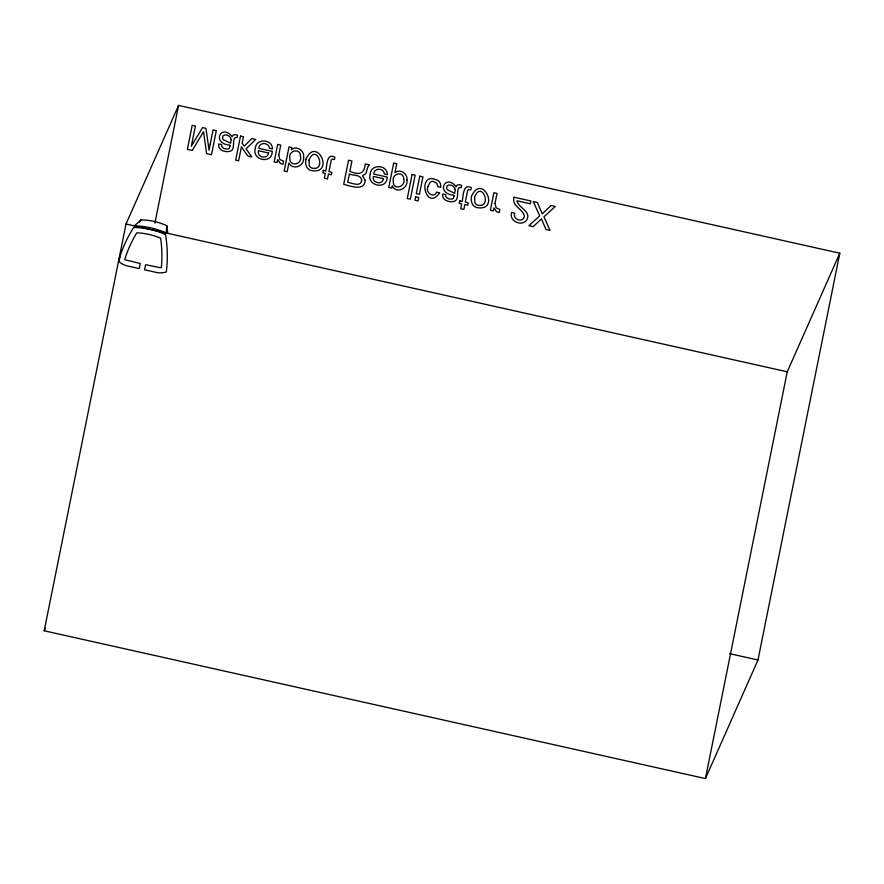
<?xml version="1.0" encoding="UTF-8"?>
<svg xmlns="http://www.w3.org/2000/svg" width="884" height="884" viewBox="0 0 884 884"><rect width="100%" height="100%" fill="white"/><g stroke="black" fill="none" stroke-linecap="round" stroke-linejoin="round"><path stroke-width="1.33" d="M166.778 225.674L166.214 233.022A74.565 70.709 23.9 0 0 134.346 225.895L140.954 219.906L145.374 220.094A60.388 57.272 23.9 0 1 166.778 225.674A113.793 107.914 23.9 0 1 167.761 233.243M44.2 630.789L126.014 224.006L178.568 105.417L839.8 253.211L757.986 659.994L705.432 778.583L44.2 630.789L45.316 628.27M154.921 223L178.568 105.417M705.432 778.583L787.246 371.799L839.8 253.211M126.014 224.006L787.246 371.799M729.709 653.674L757.986 659.994M119.218 259.708A140.479 133.219 23.9 0 1 119.904 257.332M139.628 222.039A113.793 107.914 23.9 0 1 140.954 219.906M403.734 178.701C406.342 187.176 392.584 190.922 393.303 181.165C391.513 173.584 403.303 170.612 403.734 178.701M230.006 145.738L229.442 148.147L228.426 148.855C225.608 149.54 221.011 148.258 221.586 144.589L218.713 143.948C217.342 150.402 226.437 153.153 231.155 150.833C235.774 148.291 231.111 135.981 237.133 137.528L237.575 135.34L235.509 134.578L232.978 135.142L232.127 136.644C221.099 122.953 211.342 143.76 229.586 145.042L230.006 145.738M454.056 195.817L453.492 198.226L452.475 198.922C449.647 199.607 445.061 198.325 445.624 194.668L442.751 194.027C441.381 200.48 450.475 203.221 455.194 200.911C459.824 198.37 455.161 186.049 461.183 187.596L461.614 185.419L459.547 184.645L457.028 185.22L456.166 186.723C445.138 173.021 435.381 193.839 453.636 195.121L454.056 195.817M278.725 155.175L279.874 159.529L283.62 161.131L283.002 164.236L280.327 163.396L277.675 159.562L277.068 162.59L274.139 161.938L277.675 144.39L280.747 145.087L278.725 155.175M494.985 203.508L496.134 207.862L499.88 209.464L499.25 212.569L496.587 211.729L493.935 207.895L493.327 210.922L490.399 210.27L493.924 192.723L497.007 193.419L494.985 203.508M514.09 197.231C511.062 206.58 523.814 208.845 524.334 216.635C522.93 223.32 512.179 219.387 514.775 213.199L511.648 212.503C508.609 221.055 521.947 227.022 526.709 219.972C531.837 211.298 518.256 208.016 516.963 200.79L530.356 203.773L530.908 200.988L514.09 197.231M231.21 139.539L230.647 143.208L223.42 139.716L222.558 138.479L222.967 135.849C225.752 133.329 230.801 136.081 231.21 139.539M455.26 189.607L454.685 193.287L447.47 189.784L446.608 188.546L447.017 185.927C449.79 183.408 454.84 186.159 455.26 189.607M308.969 160.203L309.256 165.474A4.298 4.077 23.9 0 0 311.654 168.026C327.721 171.993 316.129 142.026 308.969 160.203M365.092 180.237C365.092 191.751 349.677 185.861 343.699 184.292L348.539 160.236L351.942 160.998L349.876 171.308C358.926 175.363 364.462 174.093 365.247 163.971L369.424 164.899L367.921 166.667L365.888 173.618L362.539 175.717L365.092 180.237M474.564 197.209L474.852 202.48A4.298 4.077 23.9 0 0 477.249 205.044C493.316 209.011 481.725 179.032 474.564 197.209M300.461 155.915C302.969 164.755 289.245 167.341 289.819 158.137C288.195 150.413 300.438 147.617 300.461 155.915M161.551 265.2L161.308 267.587L159.971 267.642L145.584 264.692L144.567 269.775L153.86 271.852A20.376 19.326 23.9 0 0 166.325 271.974A140.479 133.219 23.9 0 0 165.518 234.603A74.565 70.709 23.9 0 0 133.639 227.486A140.479 133.219 23.9 0 0 118.511 261.288A20.376 19.326 23.9 0 0 129.959 266.504L139.252 268.581L140.28 263.498L125.992 260.04L124.788 259.421L125.495 257.145A135.02 128.047 23.9 0 1 135.197 235.442L136.777 232.835L138.865 232.923A69.096 65.526 23.9 0 1 158.645 237.354L160.59 238.161L161.032 241.222A135.02 128.047 23.9 0 1 161.551 265.2M427.966 186.612C424.85 192.392 433.911 198.889 436.696 192.104L439.691 192.778C425.248 213.398 415.922 168.678 438.287 180.712A6.453 6.122 23.9 0 1 440.497 184.115L440.784 187.342L437.79 186.668L436.862 183.253L432.862 181.297A3.879 3.68 23.9 0 0 430.022 182.435L427.966 186.612M361.666 180.049C361.401 187.518 351.534 182.988 347.677 182.248L349.324 174.026C352.904 175.706 361.213 174.457 361.666 180.049M255.365 148.225C251.332 160.247 272.283 164.744 272.228 151.363L258.791 148.357C259.045 141.716 269.079 142.213 269.41 148.302L272.438 148.976C272.592 138.976 256.029 137.959 255.365 148.225M370.308 173.916C366.274 185.938 387.225 190.436 387.17 177.043L373.733 174.049C373.976 167.407 384.021 167.905 384.352 173.982L387.38 174.667C387.535 164.667 370.971 163.65 370.308 173.916M406.927 180.071C408.419 188.557 396.22 194.314 392.242 185.817L391.767 188.137L388.772 187.463L393.689 163.021L396.772 163.706L394.971 172.667C400.054 168.303 407.988 173.794 406.927 180.071M305.82 159.44L305.599 163.551L306.748 167.01A7.768 7.37 23.9 0 0 310.671 170.457C335.765 175.607 316.671 134.81 305.82 159.44M471.415 196.458L471.205 200.558L472.343 204.027A7.768 7.37 23.9 0 0 476.266 207.464C501.361 212.613 482.266 171.816 471.415 196.458M303.599 157.617C304.737 165.949 292.924 170.855 288.913 163.01L287.156 171.739L284.162 171.065L289.024 146.932L291.864 147.562L291.411 149.805C296.637 144.877 304.925 151.109 303.599 157.617M210.204 144.158L209.055 150.258L205.961 128.368L202.591 127.616L191.287 146.291L195.452 126.014L192.204 125.296L187.364 149.352L192.237 150.435L203.552 131.716L206.635 153.661L211.464 154.733L216.304 130.677L213.066 129.959L210.204 144.158M240.503 136.081L235.663 160.148L238.625 160.811L241.431 146.832L247.84 156.059L251.774 156.932L246.083 148.799L255.697 139.484L251.763 138.6L244.26 146.169L242.139 143.33L243.465 136.744L240.503 136.081M323.334 170.413L322.848 172.822L325.334 173.375L324.351 178.27L327.467 178.966L328.45 174.071L331.378 174.723L331.854 172.314L328.936 171.662L331.235 160.214L332.13 159.131L334.439 159.507L334.903 157.186C326.406 152.435 326.969 166.369 325.82 170.966L323.334 170.413M412.11 174.435L407.27 198.502L410.342 199.187L415.182 175.131L412.11 174.435M415.635 196.878L414.972 200.215L418.099 200.922L418.773 197.574L415.635 196.878M419.801 176.159L416.298 193.618L419.425 194.314L422.939 176.866L419.801 176.159M459.702 200.889L459.216 203.298L461.702 203.85L460.719 208.746L463.835 209.442L464.818 204.547L467.735 205.198L468.222 202.801L465.293 202.138L467.603 190.69L468.498 189.607L470.796 189.994L471.271 187.662C462.774 182.911 463.338 196.856 462.188 201.442L459.702 200.889M268.592 152.987C267.631 159.916 256.68 157.33 258.404 150.711L268.592 152.987M383.534 178.678C382.573 185.607 371.623 183.021 373.346 176.402L383.534 178.678M551.052 205.497L542.29 213.873L537.317 202.425L533.207 201.508L539.726 215.851L528.93 225.696L533.196 226.647L541.461 218.878L545.981 229.497L550.036 230.404L543.958 216.79L555.285 206.436L551.052 205.497"/></g></svg>
